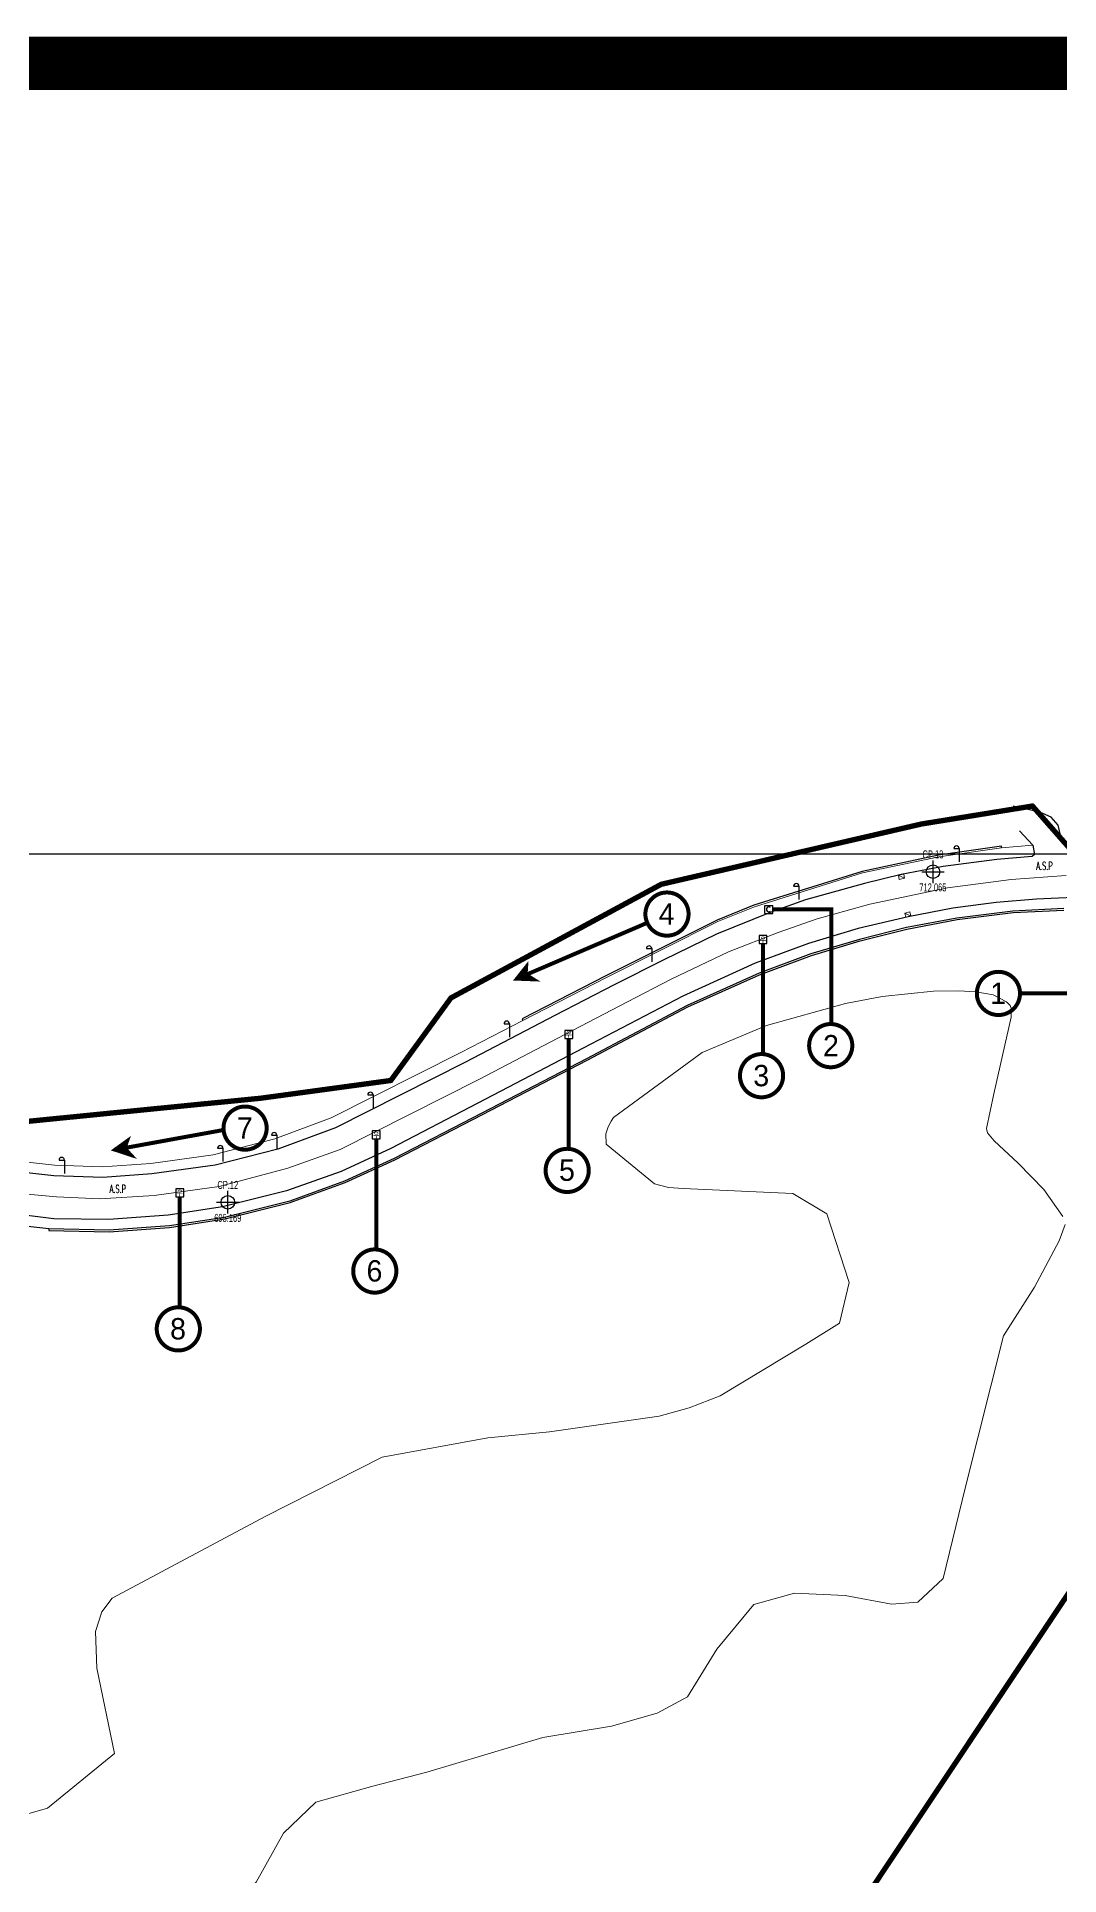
# Model space of a CAD drawing. Extents: x 120542 to 122291, y 586607 to 587713.
# Drawn here: x 121469.7 to 121661.5, y 587368.5 to 587713.2 of the extents above; entities that cross this region are included whole.
import ezdxf
from ezdxf.enums import TextEntityAlignment as Align

# ---------------------------------------------------------------- set-up
doc = ezdxf.new("R2010")
doc.units = 0
doc.header["$MEASUREMENT"] = 0
doc.linetypes.add('PHANTOM2', pattern=[1.25, 0.625, -0.125, 0.125, -0.125, 0.125, -0.125])
for name, color, linetype in [('_0넘버링', 7, 'Continuous'), ('_조사구역', 6, 'Continuous'), ('가로등', 7, 'Continuous'), ('기준점', 1, 'Continuous'), ('도로_보도블럭', 202, 'Continuous'), ('도로_아스콘', 1, 'Continuous'), ('석축_상단', 25, 'SUKCHUK'), ('우수맨홀', 5, 'Continuous'), ('통신맨홀', 3, 'Continuous')]:
    doc.layers.add(name, color=color, linetype=linetype)
for name, color, linetype, lineweight in [('도로-경계석보차도', 134, 'Continuous', 18), ('바닥재질', 254, 'Continuous', 20), ('우수받이', 122, 'Continuous', 18), ('잡종지', 53, 'Continuous', 18), ('중앙선', 2, 'Continuous', 18)]:
    doc.layers.add(name, color=color, linetype=linetype, lineweight=lineweight)
doc.styles.add('GHS', font='simplex.shx', dxfattribs={"bigfont": 'ngsw.shx'})
doc.styles.add('JKS_FONT', font='', dxfattribs={"height": 1.5})
doc.styles.add('sks-ghs', font='romans.shx', dxfattribs={"bigfont": 'ghs.shx'})
doc.styles.get('JKS_FONT').set_extended_font_data('Expo M')
doc.linetypes.add('SUKCHUK', pattern='A,1,["V",sks-ghs,S=0.5,R=0,X=0.5,Y=0],0.25,["V",sks-ghs,S=0.5,R=0,X=0.5,Y=0],0.25,["V",sks-ghs,S=0.5,R=0,X=0.5,Y=0],1', length=2.5)

# ---------------------------------------------------------------- blocks, each defined once
blk = doc.blocks.new('기준점')
at = {"layer": '기준점', "linetype": 'Continuous'}
for p, q in [((-2.12, 0), (2.12, 0)), ((0, -2.12), (0, 2.12))]:
    blk.add_line(p, q, dxfattribs=at)
blk.add_circle((0, 0), 1.27, dxfattribs=at)
blk = doc.blocks.new('우수받이')
at = {"layer": '우수받이'}
for points in [[(-0.5, 0), (0.5, 0), (0.5, -0.8), (-0.5, -0.8), (-0.5, 0)], [(-0.5, 0), (0.5, -0.8)]]:
    blk.add_lwpolyline(points, dxfattribs=at)
blk = doc.blocks.new('가로등')
at = {"layer": '가로등'}
for points in [[(-1, 2.5), (0, 2.5)], [(0, 2.5), (0, 0)]]:
    blk.add_lwpolyline(points, dxfattribs=at)
blk.add_arc((-0.5, 2.5), 0.5, 0, 180, dxfattribs=at)
blk = doc.blocks.new('통신맨홀')
at = {"layer": '통신맨홀', "linetype": 'Continuous'}
for points in [[(-0.75, 0.75), (0.75, 0.75)], [(-0.75, -0.75), (-0.75, 0.75)], [(0.75, -0.75), (0.75, 0.75)], [(-0.75, -0.75), (0.75, -0.75)]]:
    blk.add_lwpolyline(points, dxfattribs=at)
blk.add_arc((0, 0), 0.458, 45, 314, dxfattribs=at)
blk = doc.blocks.new('우수맨홀')
at = {"layer": '우수맨홀', "linetype": 'Continuous'}
blk.add_lwpolyline([(0.75, 0.75), (-0.75, 0.75), (-0.75, -0.75), (0.75, -0.75), (0.75, 0.75)], dxfattribs=at)
at = {"layer": '우수맨홀', "linetype": 'Continuous', "style": 'GHS'}
blk.add_text('우', height=1, dxfattribs=at).set_placement((0, -0.02, -2), align=Align.MIDDLE)

msp = doc.modelspace()

# ---------------------------------------------------------------- linework, layer by layer
at = {"color": 0, "const_width": 10}
msp.add_lwpolyline([(120547.18, 587708.18), (122285.63, 587708.18), (122285.63, 586611.66), (120547.18, 586611.66)], close=True, dxfattribs=at)
msp.add_lwpolyline([(120547.18, 587708.18), (122285.63, 587708.18), (122285.63, 586611.66), (120547.18, 586611.66)], close=True, dxfattribs=at)
msp.add_lwpolyline([(121255.5, 587285), (121255.5, 587560), (121705.5, 587560), (121705.5, 587285), (121255.5, 587285)])
at = {"layer": '_0넘버링', "linetype": 'Continuous', "const_width": 0.75, "flags": 128}
for points, elevation in [([(121583.9, 587548.71, -1), (121592, 587548.71, -1)], 711), ([(121601.64, 587518.41, -1), (121609.74, 587518.41, -1)], -716), ([(121565.18, 587500.65, -1), (121573.28, 587500.65, -1)], -716), ([(121529.09, 587481.79, -1), (121537.19, 587481.79, -1)], -716), ([(121492.24, 587470.94, -1), (121500.34, 587470.94, -1)], -716)]:
    msp.add_lwpolyline(points, format="xyb", close=True, dxfattribs=dict(at, elevation=elevation))
for points in [[(121607.81, 587549.59), (121618.76, 587549.59), (121618.76, 587528.09)], [(121605.96, 587543.16), (121605.96, 587522.5)], [(121654.17, 587533.83), (121666.2, 587533.83), (121666.2, 587542.16)], [(121569.51, 587525.41), (121569.51, 587504.74)], [(121504.78, 587508.23), (121484.44, 587504.53)], [(121484.44, 587504.53), (121487.31, 587503.59), (121486.19, 587504.83), (121486.65, 587506.12), (121484.44, 587504.53)], [(121533.42, 587506.55), (121533.42, 587485.89)], [(121496.56, 587495.7), (121496.56, 587475.04)]]:
    msp.add_lwpolyline(points, dxfattribs=at)
at = {"layer": '_0넘버링', "linetype": 'Continuous', "const_width": 0.75, "elevation": 711, "flags": 128}
for points in [[(121584.25, 587547.07), (121559.82, 587536.6)], [(121559.82, 587536.6), (121562.84, 587536.48), (121561.43, 587537.37), (121561.52, 587538.74), (121559.82, 587536.6)]]:
    msp.add_lwpolyline(points, dxfattribs=at)
at = {"layer": '_0넘버링', "linetype": 'Continuous', "const_width": 0.75, "flags": 128}
for points in [[(121646.07, 587533.83, -1), (121654.17, 587533.83, -1)], [(121614.61, 587524.04, -1), (121622.71, 587524.04, -1)], [(121504.76, 587508.58, -1), (121512.86, 587508.58, -1)]]:
    msp.add_lwpolyline(points, format="xyb", close=True, dxfattribs=at)
at = {"layer": '_조사구역', "color": 1, "linetype": 'PHANTOM2', "ltscale": 10, "const_width": 1, "flags": 128}
msp.add_lwpolyline([(120942.73, 587386.16), (120969.77, 587373.17), (120970.39, 587355.26), (120996.29, 587307.6), (121014.99, 587313.66), (121016.02, 587277.86), (121047.83, 587241.4), (121037.77, 587223.26), (121063.21, 587189.12), (121067.26, 587176.25), (121077.98, 587158.53), (121078.75, 587148.73), (121085.96, 587140.35), (121088.79, 587120.65), (121118.55, 587113.52), (121147.24, 587044.94), (120862.79, 587014.52), (120854.87, 586964.35), (120887.03, 586933.69), (120856.91, 586913.09), (120845.14, 586891.51), (120835.39, 586877.63), (120823.7, 586865.29), (120771.16, 586826.09), (120831.32, 586803.5), (120866.24, 586814.66), (120890.52, 586752.11), (120934.32, 586765.96), (120985.17, 586829.53), (121013.59, 586807.2), (121028.45, 586804.98), (121064.67, 586804.08), (121086.32, 586710.01), (121112.13, 586724.4), (121131.77, 586719.51), (121179.99, 586733.06), (121203.55, 586842.49), (121212.05, 586846.4), (121187.19, 586899.13), (121247.41, 586973.95), (121253.28, 586973.7), (121268.7, 586987.04), (121277.57, 587010.52), (121307.56, 587010.67), (121320.26, 587005.27), (121334.53, 587007.69), (121358.36, 587005.3), (121377.01, 587042.97), (121399.54, 587073.97), (121413.69, 587082.99), (121464.57, 587085.36), (121492.22, 587065.33), (121549.85, 587023.61), (121571.25, 587072.4), (121627.06, 587079.46), (121687.79, 587127.69), (121765.91, 587161.14), (121787.7, 587076.86), (121871.05, 586990.75), (121916.73, 586900.5), (122030.17, 586949.19), (122128.5, 586978.21), (122124.52, 587047.59), (122116.24, 587072.33), (122123.19, 587086.44), (122112.92, 587128.07), (122080.89, 587161.55), (122095.32, 587225.96), (122094.86, 587283.94), (122081.68, 587322.9), (122092.65, 587349.17), (122097.02, 587360.59), (122084.13, 587404.24), (122073.39, 587425.61), (122076.86, 587447.62), (122074.44, 587460.5), (122072.5, 587470.82), (122059.86, 587484.02), (122048.86, 587494.28), (122045.6, 587510.39), (122000.94, 587515.2), (121855.6, 587433.14), (121827.86, 587452.06), (121811.36, 587382.45), (121746.85, 587366.99), (121710.16, 587366.44), (121625.79, 587365.18), (121668.35, 587429.01), (121684.54, 587454.25), (121695.8, 587469.72), (121717.52, 587499.53), (121656.51, 587568.96), (121635.67, 587565.59), (121586.87, 587554.29), (121547.43, 587532.99), (121536.15, 587517.51), (121511.71, 587514.18), (121307.18, 587493.88), (121267.91, 587463.58), (121243.76, 587490.95), (121232.41, 587498.91), (121205.85, 587500.55), (121174.8, 587522.94), (121143.22, 587537.24), (121123.8, 587545.84), (121113.64, 587566.46), (121103.26, 587558.24), (121056.07, 587553.66), (121033.41, 587552.73), (121024.03, 587549.68), (121003.93, 587541.06), (120973.53, 587523.84), (120933.05, 587538.5), (120929.86, 587539.23), (120929.58, 587539.29), (120922.09, 587540.99), (120800.6, 587545.64), (120748.17, 587511.92), (120773.67, 587466.36), (120785.63, 587461.4), (120792.72, 587449.91), (120813.97, 587451.16), (120822.53, 587441.61), (120841.91, 587438.02), (120843.52, 587397.73), (120864.66, 587397.07), (120869.81, 587387.35), (120896.01, 587373.79)], close=True, dxfattribs=at)
at = {"layer": '도로-경계석보차도'}
for p, q in [((121650.71, 587561.12, 713.7), (121638.93, 587559.44, 712.52)), ((121656.56, 587561.61, 714), (121650.71, 587561.12, 713.7)), ((121638.93, 587559.44, 712.52), (121624.62, 587556.41, 710.95)), ((121624.62, 587556.41, 710.95), (121604.35, 587550.07, 708.65)), ((121604.35, 587550.07, 708.65), (121597.47, 587547.29, 707.75)), ((121597.47, 587547.29, 707.75), (121576.58, 587536.83, 704.96)), ((121576.58, 587536.83, 704.96), (121560.92, 587528.78, 702.83)), ((121560.92, 587528.78, 702.83), (121549.27, 587522.73)), ((121549.27, 587522.73, 701.14), (121524.97, 587510.48, 697.81)), ((121524.97, 587510.48, 697.81), (121514.37, 587506.54, 696.35)), ((121514.37, 587506.54, 696.35), (121502.82, 587503.57, 694.85)), ((121473.08, 587501.65, 691.11), (121463.57, 587502.7, 689.89)), ((121482.09, 587501.34, 692.23), (121473.08, 587501.65, 691.11)), ((121491.12, 587501.97, 693.37), (121482.09, 587501.34, 692.23)), ((121502.82, 587503.57, 694.85), (121491.12, 587501.97, 693.37))]:
    msp.add_line(p, q, dxfattribs=at)
at = {"layer": '도로_보도블럭'}
for p, q in [((121642.31, 587547.96, 712.39), (121632.87, 587546.18, 711.33)), ((121652.84, 587549.28, 713.57), (121642.31, 587547.96, 712.39)), ((121662.38, 587549.73, 714.6), (121652.84, 587549.28, 713.57)), ((121624.08, 587543.96, 710.21), (121614.96, 587541.26, 709.1)), ((121632.87, 587546.18, 711.33), (121624.08, 587543.96, 710.21)), ((121614.96, 587541.26, 709.1), (121605.21, 587537.6, 707.88)), ((121605.21, 587537.6, 707.88), (121591.72, 587531.56, 706.13)), ((121591.72, 587531.56, 706.13), (121572.85, 587521.6, 703.66)), ((121572.85, 587521.6, 703.66), (121553.2, 587511.38, 701.13)), ((121553.2, 587511.38, 701.13), (121536.8, 587502.91, 699)), ((121536.8, 587502.91, 699), (121527.44, 587498.63, 697.93)), ((121527.44, 587498.63, 697.93), (121517.19, 587494.91, 696.55)), ((121517.19, 587494.91, 696.55), (121504.95, 587491.85, 695.12)), ((121504.95, 587491.85, 695.12), (121494.62, 587490.25, 693.93)), ((121472, 587489.68, 691.33), (121467.47, 587490.23, 690.77)), ((121483.33, 587489.42, 692.64), (121472, 587489.68, 691.33)), ((121494.62, 587490.25, 693.93), (121483.33, 587489.42, 692.64))]:
    msp.add_line(p, q, dxfattribs=at)
at = {"layer": '도로_아스콘'}
for p, q in [((121657.89, 587567.82, 714.42), (121652.87, 587568.94, 714.97)), ((121660.04, 587566.89, 714.46), (121657.89, 587567.82, 714.42)), ((121654.05, 587564.32, 714.69), (121656.56, 587561.61, 714)), ((121661.35, 587565.37, 714.49), (121660.04, 587566.89, 714.46)), ((121662.15, 587561.85, 714.51), (121661.35, 587565.37, 714.49)), ((121656.56, 587561.61, 714), (121656.9, 587559.85, 713.98)), ((121639.73, 587557.62, 712.25), (121631.87, 587556.1, 711.37)), ((121649.8, 587558.91, 713.28), (121639.73, 587557.62, 712.25)), ((121656.43, 587559.49, 713.93), (121649.8, 587558.91, 713.28)), ((121656.9, 587559.85, 713.98), (121656.43, 587559.49, 713.93)), ((121625.03, 587554.45, 710.59), (121613.94, 587551.37, 709.33)), ((121631.87, 587556.1, 711.37), (121625.03, 587554.45, 710.59)), ((121613.94, 587551.37, 709.33), (121607.33, 587548.99, 708.58)), ((121649.71, 587550.89, 713.06), (121641.57, 587549.83, 712.16)), ((121657.29, 587551.51, 713.93), (121649.71, 587550.89, 713.06)), ((121666.94, 587551.93, 714.96), (121657.29, 587551.51, 713.93)), ((121607.33, 587548.99, 708.58), (121597.25, 587544.95, 707.39)), ((121633.22, 587548.22, 711.19), (121623.8, 587546.01, 710.02)), ((121641.57, 587549.83, 712.16), (121633.22, 587548.22, 711.19)), ((121597.25, 587544.95, 707.39), (121587.36, 587540.14, 706.04)), ((121614.51, 587543.18, 708.9), (121604.47, 587539.49, 707.66)), ((121623.8, 587546.01, 710.02), (121614.51, 587543.18, 708.9)), ((121587.36, 587540.14, 706.04), (121578.05, 587535.42, 704.81)), ((121604.47, 587539.49, 707.66), (121590.93, 587533.31, 705.92)), ((121578.05, 587535.42, 704.81), (121566.9, 587529.67, 703.35)), ((121590.93, 587533.31, 705.92), (121572.23, 587523.54, 703.45)), ((121566.9, 587529.67, 703.35), (121550.18, 587520.95, 701)), ((121572.23, 587523.54, 703.45), (121552.46, 587513.27, 700.92)), ((121550.18, 587520.95, 701), (121525.77, 587508.65, 697.66)), ((121552.46, 587513.27, 700.92), (121536.12, 587504.76, 698.75)), ((121525.77, 587508.65, 697.66), (121514.97, 587504.63, 696.21)), ((121503.21, 587501.61, 694.67), (121491.32, 587499.98, 693.22)), ((121514.97, 587504.63, 696.21), (121503.21, 587501.61, 694.67)), ((121536.12, 587504.76, 698.75), (121526.81, 587500.46, 697.66)), ((121472.93, 587499.65, 690.95), (121463.31, 587500.72, 689.75)), ((121482.12, 587499.33, 692.06), (121472.93, 587499.65, 690.95)), ((121491.32, 587499.98, 693.22), (121482.12, 587499.33, 692.06)), ((121526.81, 587500.46, 697.66), (121516.61, 587496.83, 696.35)), ((121516.61, 587496.83, 696.35), (121504.55, 587493.82, 694.99)), ((121472.96, 587491.6, 691.19), (121454.9, 587493.77, 688.97)), ((121483.27, 587491.43, 692.48), (121472.96, 587491.6, 691.19)), ((121494.39, 587492.24, 693.76), (121483.27, 587491.43, 692.48)), ((121504.55, 587493.82, 694.99), (121494.39, 587492.24, 693.76))]:
    msp.add_line(p, q, dxfattribs=at)
at = {"layer": '석축_상단'}
for p, q in [((121650.68, 587561.42, 714.2), (121638.88, 587559.74, 713.02)), ((121650.71, 587561.12, 713.7), (121650.68, 587561.42, 714.2)), ((121638.88, 587559.74, 713.02), (121624.54, 587556.7, 711.45)), ((121624.54, 587556.7, 711.45), (121604.25, 587550.36, 709.15)), ((121604.25, 587550.36, 709.15), (121597.35, 587547.57, 708.25)), ((121597.35, 587547.57, 708.25), (121576.45, 587537.1, 705.46)), ((121632.94, 587545.89), (121642.36, 587547.66)), ((121642.36, 587547.66, 712.89), (121652.87, 587548.98, 714.07)), ((121652.87, 587548.98, 714.07), (121662.39, 587549.43, 715.1)), ((121615.05, 587540.97, 709.6), (121624.16, 587543.67, 710.71)), ((121624.16, 587543.67, 710.71), (121632.94, 587545.89, 711.83)), ((121605.32, 587537.32, 708.38), (121615.05, 587540.97, 709.6)), ((121576.45, 587537.1, 705.46), (121560.78, 587529.05, 703.33)), ((121591.85, 587531.29), (121605.32, 587537.32)), ((121572.99, 587521.33), (121591.85, 587531.29)), ((121560.78, 587529.05, 703.33), (121560.92, 587528.78, 702.83)), ((121553.34, 587511.11), (121572.99, 587521.33)), ((121536.93, 587502.64, 699.5), (121553.34, 587511.11, 701.63)), ((121527.56, 587498.36, 698.43), (121536.93, 587502.64, 699.5)), ((121517.28, 587494.63, 697.05), (121527.56, 587498.36, 698.43)), ((121494.65, 587489.95, 694.43), (121505.01, 587491.56, 695.62)), ((121505.01, 587491.56, 695.62), (121517.28, 587494.63, 697.05)), ((121472, 587489.68, 691.33), (121471.99, 587489.38, 691.83)), ((121471.99, 587489.38, 691.83), (121483.34, 587489.12, 693.14)), ((121483.34, 587489.12, 693.14), (121494.65, 587489.95, 694.43))]:
    msp.add_line(p, q, dxfattribs=at)
at = {"layer": '잡종지', "flags": 128}
for points in [[(121450.78, 587375.08), (121471.72, 587381.11), (121484.33, 587391.32), (121480.98, 587407.34), (121480.78, 587414.24), (121481.97, 587417.89), (121483.91, 587420.47), (121512.59, 587435.78), (121534.54, 587446.9), (121554.37, 587450.54), (121565.89, 587451.63), (121586.47, 587454.59), (121592.14, 587456.13), (121597.93, 587458.4), (121614, 587468.06), (121620.31, 587471.99), (121622.12, 587479.65), (121617.93, 587492.51), (121611.54, 587496.33), (121591.01, 587497.27), (121588.26, 587497.43), (121585.62, 587498.14), (121576.57, 587505.57), (121576.49, 587507.53), (121576.9, 587508.81), (121577.48, 587509.9), (121577.94, 587510.58), (121594.58, 587522.73), (121606.6, 587527.83), (121621.45, 587531.94), (121628.3, 587533.26), (121637.93, 587534.24), (121642.69, 587534.29), (121645.8, 587534.14), (121647.69, 587533.83), (121649.12, 587533.55), (121651.61, 587532.25), (121652.35, 587531.58), (121652.58, 587530.87), (121652.53, 587529.37), (121649.23, 587514.98), (121647.89, 587508.52), (121648.07, 587507.69), (121649.29, 587506.19), (121653.82, 587501.99), (121658.65, 587497.06), (121662.19, 587492.01)], [(121662.64, 587490.51), (121661.51, 587487.43), (121656.91, 587478.75), (121651.08, 587469.64), (121643.88, 587441.09), (121639.76, 587424.15)], [(121639.76, 587424.15), (121635.01, 587419.7), (121630.07, 587419.35), (121621.39, 587420.96), (121611.84, 587421.4), (121604.25, 587419.28), (121597.32, 587410.87), (121591.79, 587401.95), (121586.13, 587398.91), (121577.54, 587396.48), (121564.68, 587394.31), (121542.88, 587387.81), (121532.8, 587385.22), (121522.08, 587382.2), (121516.01, 587376.4), (121510.92, 587367.2), (121504.57, 587360.97), (121484.62, 587350.46), (121464.32, 587335.1)]]:
    msp.add_lwpolyline(points, dxfattribs=at)
at = {"layer": '중앙선'}
for p, q in [((121640.54, 587553.6, 712.23), (121625.98, 587550.56, 710.55)), ((121652.51, 587555.17, 713.49), (121640.54, 587553.6, 712.23)), ((121662.82, 587555.95, 714.6), (121652.51, 587555.17, 713.49)), ((121625.98, 587550.56, 710.55), (121616.1, 587547.83, 709.35)), ((121616.1, 587547.83, 709.35), (121608.79, 587545.24, 708.53)), ((121608.79, 587545.24, 708.53), (121599.48, 587541.6, 707.36)), ((121599.48, 587541.6, 707.36), (121588.71, 587536.49, 705.99)), ((121588.71, 587536.49, 705.99), (121580.55, 587532.27, 704.9)), ((121580.55, 587532.27, 704.9), (121568.76, 587526.14, 703.37)), ((121568.76, 587526.14, 703.37), (121552.67, 587517.69, 701.24)), ((121552.67, 587517.69, 701.24), (121526.63, 587504.58, 697.73)), ((121526.63, 587504.58, 697.73), (121516.8, 587501.06, 696.49)), ((121516.8, 587501.06, 696.49), (121503.98, 587497.64, 694.89)), ((121473.46, 587495.67, 691.23), (121461.92, 587496.75, 689.71)), ((121481.58, 587495.33, 692.22), (121473.46, 587495.67, 691.23)), ((121491.75, 587495.93, 693.41), (121481.58, 587495.33, 692.22)), ((121503.98, 587497.64, 694.89), (121491.75, 587495.93, 693.41))]:
    msp.add_line(p, q, dxfattribs=at)

# ---------------------------------------------------------------- block references
at = {"layer": '가로등'}
for p in [(121642.76, 587558.48), (121612.71, 587551.43), (121585.09, 587539.73), (121558.38, 587525.65), (121532.82, 587512.32), (121504.65, 587502.32), (121514.76, 587504.74), (121474.92, 587500.1)]:
    msp.add_blockref('가로등', p, dxfattribs=at)
at = {"layer": '기준점'}
for p in [(121637.85, 587556.65), (121505.58, 587494.68)]:
    msp.add_blockref('기준점', p, dxfattribs=at)
at = {"layer": '우수맨홀'}
for p in [(121605.96, 587543.91), (121569.51, 587526.16), (121533.42, 587507.3), (121496.56, 587496.45)]:
    msp.add_blockref('우수맨홀', p, dxfattribs=at)
at = {"layer": '우수받이'}
for p, rotation in [((121631.87, 587556.1), 10.96040967160682), ((121633.22, 587548.22), 193.2530722086245)]:
    msp.add_blockref('우수받이', p, dxfattribs=dict(at, rotation=rotation))
at = {"layer": '통신맨홀'}
msp.add_blockref('통신맨홀', (121607.06, 587549.59), dxfattribs=at)

# ---------------------------------------------------------------- texts
at = {"layer": '_0넘버링', "linetype": 'Continuous', "style": 'JKS_FONT'}
for s, p in [('4', (121587.89, 587548.74, 711)), ('1', (121650.06, 587533.86)), ('2', (121618.71, 587524.06)), ('3', (121605.63, 587518.43, -716)), ('7', (121508.76, 587508.6)), ('5', (121569.18, 587500.67, -716)), ('6', (121533.08, 587481.82, -716)), ('8', (121496.23, 587470.97, -716))]:
    msp.add_text(s, height=4, dxfattribs=at).set_placement(p, align=Align.MIDDLE)
at = {"layer": '기준점', "style": 'JKS_FONT', "width": 0.7}
for s, p in [('CP.13', (121637.83, 587558.7)), ('CP.12', (121505.57, 587496.73))]:
    msp.add_text(s, height=1.5, dxfattribs=at).set_placement(p, align=Align.BOTTOM_CENTER)
for s, p in [('712.065', (121637.83, 587554.46)), ('695.169', (121505.57, 587492.49))]:
    msp.add_text(s, height=1.5, dxfattribs=at).set_placement(p, align=Align.TOP_CENTER)
at = {"layer": '바닥재질', "style": 'GHS', "width": 0.6}
for p in [(121657.24, 587556.99), (121483.41, 587496.42)]:
    msp.add_text('A.S.P', height=1.5, dxfattribs=at).set_placement(p)

doc.saveas('drawing.dxf')
